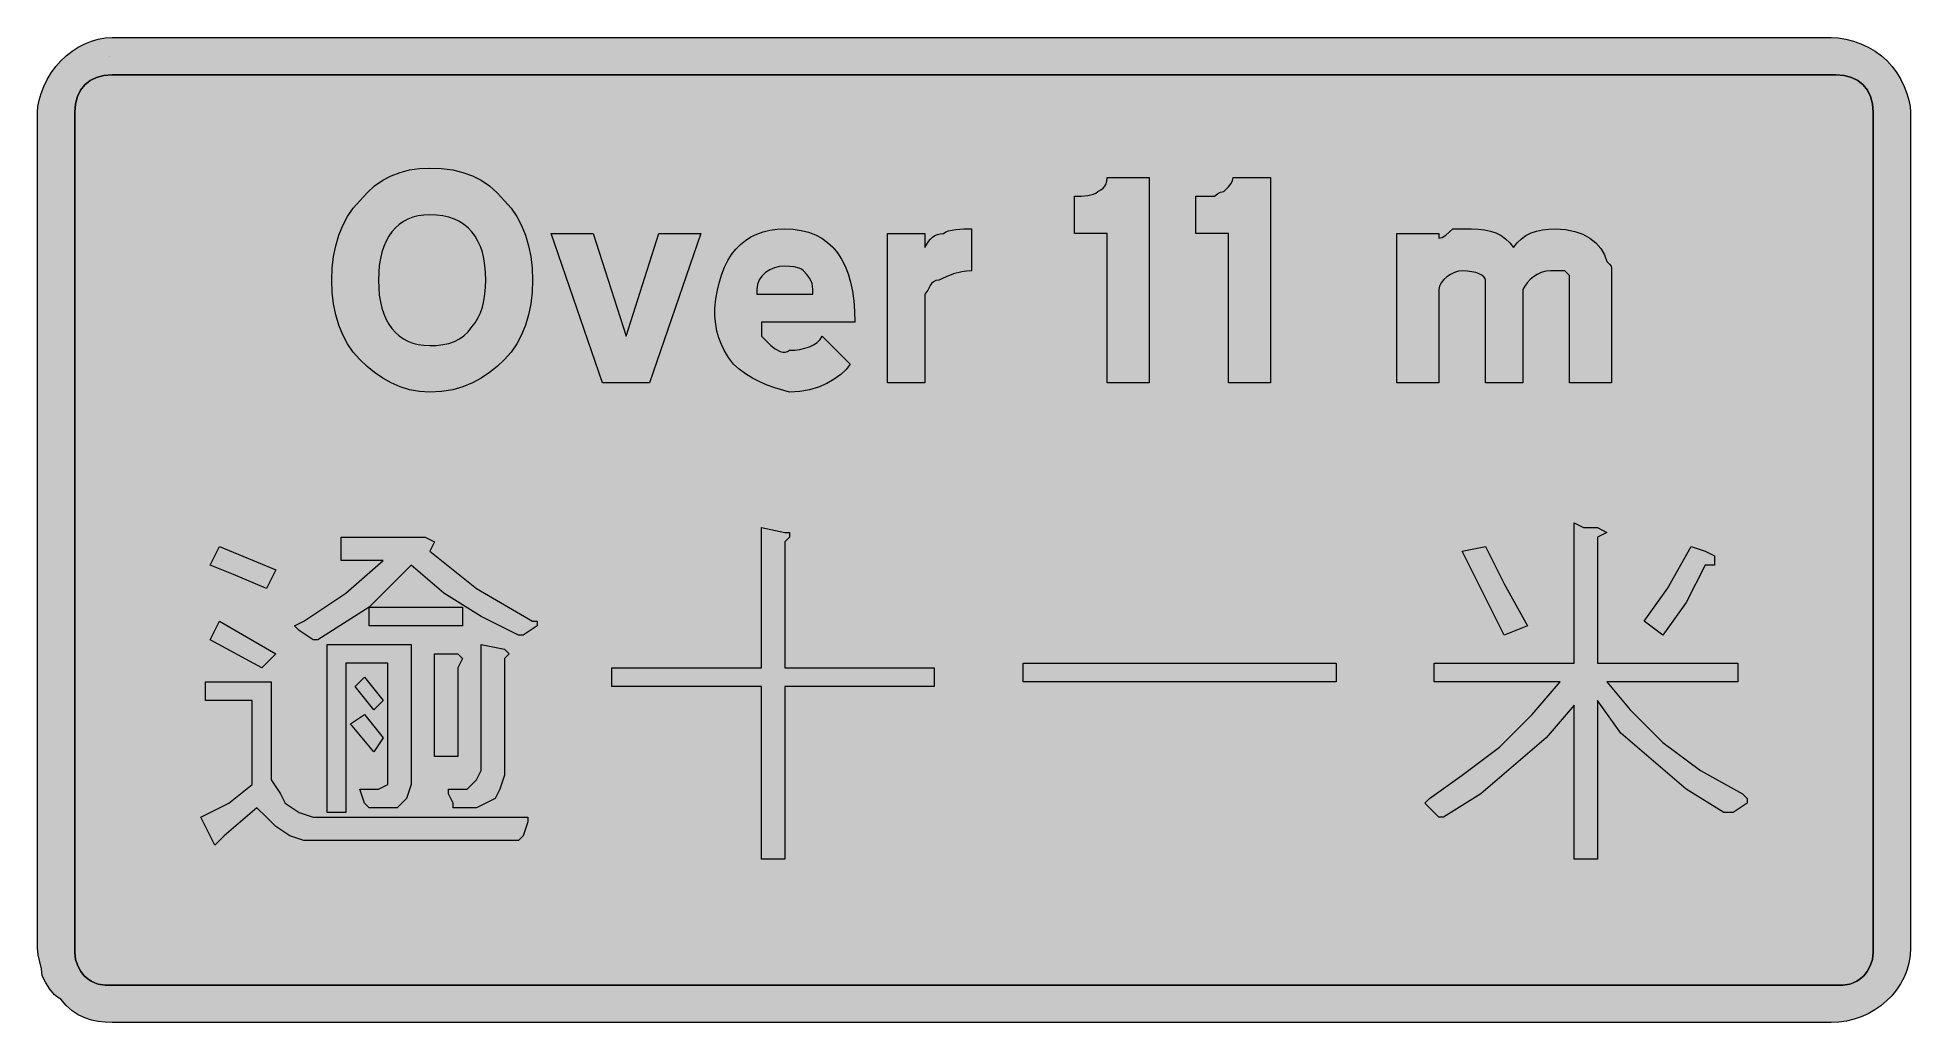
# Model space of a CAD drawing. Header units: metres. Extents: x 43 to 525, y 8 to 262.
import ezdxf

# ---------------------------------------------------------------- set-up
doc = ezdxf.new("R2010")
doc.units = ezdxf.units.M
for name, color, linetype, true_color in [('FILL_BLACK_000000', 7, 'Continuous', 0x000000), ('FILL_WHITE_FFFFFF', 7, 'Continuous', 0xffffff), ('STROKE_BLACK_000000', 7, 'Continuous', 0x000000), ('STROKE_WHITE_FFFFFF', 7, 'Continuous', 0xffffff)]:
    doc.layers.add(name, color=color, linetype=linetype, true_color=true_color)

msp = doc.modelspace()

# ---------------------------------------------------------------- hatches: boundary and pattern name
at = {"layer": 'FILL_BLACK_000000', "true_color": 0x000000}
h = msp.add_hatch(color=7, dxfattribs=at)
h.dxf.hatch_style = 1
h.paths.add_polyline_path([(43.46, 243.85), (43.78, 245.47), (44.3, 247.21), (45, 249), (45.87, 250.79), (46.89, 252.52), (48.06, 254.15), (49.35, 255.6), (50.75, 256.89), (52.26, 258.06), (53.84, 259.08), (55.5, 259.95), (57.21, 260.65), (58.97, 261.17), (60.75, 261.49), (62.55, 261.6), (504.15, 261.6), (506, 261.49), (507.92, 261.17), (509.87, 260.65), (511.8, 259.95), (513.68, 259.08), (515.46, 258.06), (517.09, 256.89), (518.55, 255.6), (519.84, 254.15), (521.01, 252.52), (522.03, 250.79), (522.9, 249), (523.6, 247.21), (524.12, 245.47), (524.44, 243.85), (524.55, 242.4), (524.55, 27.6), (524.44, 25.6), (524.12, 23.67), (523.59, 21.82), (522.88, 20.04), (521.99, 18.36), (520.94, 16.78), (519.74, 15.31), (518.4, 13.95), (516.93, 12.72), (515.35, 11.63), (513.67, 10.68), (511.89, 9.88), (510.04, 9.25), (508.13, 8.78), (506.16, 8.5), (504.15, 8.4), (62.55, 8.4), (60.75, 8.46), (58.97, 8.66), (57.21, 9.03), (55.5, 9.6), (53.84, 10.39), (52.26, 11.44), (50.75, 12.76), (49.35, 14.4), (48.5, 14.9), (47.76, 15.51), (46.5, 16.95), (45.47, 18.62), (44.55, 20.4), (44.36, 22.2), (43.95, 24), (43.54, 25.8), (43.35, 27.6), (43.35, 242.4), (43.46, 243.85)])
h.paths.add_polyline_path([(58.52, 251.34), (56.88, 250.54), (55.5, 249.45), (54.41, 248.07), (53.61, 246.43), (53.12, 244.54), (52.95, 242.4), (52.95, 26.4), (53.16, 24.62), (53.7, 22.95), (54.47, 21.51), (55.35, 20.4), (56.25, 19.61), (57.15, 19.01), (58.05, 18.59), (58.95, 18.3), (60.75, 18.04), (62.55, 18), (505.35, 18), (507.15, 18.04), (508.95, 18.3), (509.85, 18.59), (510.75, 19.01), (511.65, 19.61), (512.55, 20.4), (513.43, 21.51), (514.2, 22.95), (514.74, 24.62), (514.95, 26.4), (514.95, 242.4), (514.78, 244.54), (514.29, 246.43), (513.49, 248.07), (512.4, 249.45), (511.02, 250.54), (509.38, 251.34), (507.49, 251.83), (505.35, 252), (62.55, 252), (60.41, 251.83), (58.52, 251.34)], flags=16)
h = msp.add_hatch(color=7, dxfattribs=at)
h.dxf.hatch_style = 1
h.paths.add_polyline_path([(138.97, 171.04), (136.56, 171.79), (134.25, 172.8), (132.06, 174.03), (129.97, 175.46), (128.01, 177.06), (126.15, 178.8), (124.46, 180.71), (123, 182.83), (121.76, 185.15), (120.75, 187.65), (119.96, 190.32), (119.4, 193.14), (119.06, 196.11), (118.95, 199.2), (119.06, 202.29), (119.4, 205.26), (119.96, 208.08), (120.75, 210.75), (121.76, 213.25), (123, 215.57), (124.46, 217.69), (126.15, 219.6), (128.01, 221.68), (129.97, 223.44), (132.06, 224.89), (134.25, 226.05), (136.56, 226.92), (138.97, 227.53), (141.51, 227.89), (144.15, 228), (147.19, 227.89), (150.02, 227.53), (152.65, 226.92), (155.1, 226.05), (157.38, 224.89), (159.51, 223.44), (161.49, 221.68), (163.35, 219.6), (165.04, 217.69), (166.5, 215.57), (167.74, 213.25), (168.75, 210.75), (169.54, 208.08), (170.1, 205.26), (170.44, 202.29), (170.55, 199.2), (170.44, 196.11), (170.1, 193.14), (169.54, 190.32), (168.75, 187.65), (167.74, 185.15), (166.5, 182.83), (165.04, 180.71), (163.35, 178.8), (161.49, 177.06), (159.51, 175.46), (157.38, 174.03), (155.1, 172.8), (152.65, 171.79), (150.02, 171.04), (147.19, 170.56), (144.15, 170.4), (141.51, 170.56), (138.97, 171.04)])
h.paths.add_polyline_path([(158.32, 203.02), (158.04, 204.76), (157.65, 206.38), (157.14, 207.88), (156.52, 209.26), (155.79, 210.52), (154.95, 211.65), (153.99, 212.66), (152.92, 213.53), (151.74, 214.28), (150.45, 214.89), (149.04, 215.38), (147.52, 215.72), (145.89, 215.93), (144.15, 216), (142.62, 215.93), (141.17, 215.72), (139.81, 215.38), (138.54, 214.89), (137.37, 214.28), (136.28, 213.53), (135.29, 212.66), (134.4, 211.65), (133.61, 210.52), (132.91, 209.26), (132.32, 207.88), (131.83, 206.38), (131.45, 204.76), (131.17, 203.02), (131.01, 201.17), (130.95, 199.2), (131.01, 197.23), (131.17, 195.38), (131.45, 193.64), (131.83, 192.02), (132.32, 190.52), (132.91, 189.14), (133.61, 187.88), (134.4, 186.75), (135.29, 185.74), (136.28, 184.87), (137.37, 184.12), (138.54, 183.51), (139.81, 183.02), (141.17, 182.68), (142.62, 182.47), (144.15, 182.4), (145.89, 182.46), (147.52, 182.64), (149.04, 182.97), (150.45, 183.45), (151.74, 184.1), (152.92, 184.93), (153.99, 185.96), (154.95, 187.2), (155.79, 188.21), (156.52, 189.41), (157.14, 190.79), (157.65, 192.3), (158.04, 193.93), (158.32, 195.64), (158.49, 197.4), (158.55, 199.2), (158.49, 201.17), (158.32, 203.02)], flags=16)
h = msp.add_hatch(color=7, dxfattribs=at)
h.dxf.hatch_style = 1
h.paths.add_polyline_path([(318.15, 211.2), (309.75, 211.2), (309.75, 220.8), (311.53, 220.82), (313.2, 220.95), (314.64, 221.31), (315.25, 221.6), (315.75, 222), (316.54, 222.45), (317.14, 222.9), (317.56, 223.35), (317.85, 223.8), (318.11, 224.7), (318.15, 225.6), (328.95, 225.6), (328.95, 172.8), (318.15, 172.8), (318.15, 211.2)])
h = msp.add_hatch(color=7, dxfattribs=at)
h.dxf.hatch_style = 1
h.paths.add_polyline_path([(349.35, 211.2), (340.95, 211.2), (340.95, 220.8), (345.75, 220.8), (346.5, 221.4), (347.27, 221.81), (348.15, 222), (349.35, 223.2), (350.04, 224.08), (350.4, 224.85), (350.55, 225.6), (360.15, 225.6), (360.15, 172.8), (349.35, 172.8), (349.35, 211.2)])
h = msp.add_hatch(color=7, dxfattribs=at)
h.dxf.hatch_style = 1
h.paths.add_polyline_path([(251.09, 176.26), (249.71, 174.96), (248.06, 173.74), (246.15, 172.65), (244.02, 171.73), (241.69, 171.02), (239.19, 170.56), (236.55, 170.4), (232.78, 171.52), (230.83, 172.26), (228.9, 173.1), (227.02, 174.06), (225.24, 175.12), (223.61, 176.31), (222.15, 177.6), (220.91, 179.35), (219.88, 181.03), (219.05, 182.68), (218.4, 184.35), (217.92, 186.07), (217.59, 187.89), (217.41, 189.86), (217.35, 192), (217.63, 194.4), (218.02, 196.67), (218.53, 198.78), (219.15, 200.76), (219.88, 202.58), (220.72, 204.26), (221.68, 205.78), (222.75, 207.15), (223.93, 208.37), (225.22, 209.43), (226.63, 210.33), (228.15, 211.07), (229.78, 211.65), (231.52, 212.06), (233.38, 212.32), (235.35, 212.4), (237.53, 212.3), (239.57, 212.01), (241.47, 211.52), (243.22, 210.84), (244.84, 209.98), (246.32, 208.92), (247.65, 207.68), (248.85, 206.25), (249.9, 204.64), (250.82, 202.85), (251.59, 200.88), (252.22, 198.73), (252.72, 196.41), (253.07, 193.91), (253.28, 191.24), (253.35, 188.4), (229.35, 188.4), (229.35, 184.8), (231.75, 182.4), (232.84, 181.54), (234.15, 180.9), (234.82, 180.74), (235.46, 180.71), (236.05, 180.86), (236.55, 181.2), (237.9, 181.26), (239.21, 181.42), (240.47, 181.71), (241.65, 182.1), (242.71, 182.61), (243.64, 183.22), (244.39, 183.96), (244.95, 184.8), (252.15, 177.6), (251.09, 176.26)])
h.paths.add_polyline_path([(232.71, 202.37), (231.49, 201.85), (230.4, 201.15), (229.48, 200.28), (228.77, 199.26), (228.31, 198.09), (228.15, 196.8), (228.15, 195.6), (242.55, 195.6), (242.55, 196.8), (242.5, 197.65), (242.34, 198.39), (241.8, 199.65), (241.03, 200.68), (240.15, 201.6), (239.65, 202), (239.06, 202.29), (237.75, 202.65), (235.35, 202.8), (234.01, 202.69), (232.71, 202.37)], flags=16)
h = msp.add_hatch(color=7, dxfattribs=at)
h.dxf.hatch_style = 1
h.paths.add_polyline_path([(261.75, 172.8), (261.75, 211.2), (271.35, 211.2), (271.35, 207.6), (272.27, 209.17), (272.76, 209.79), (273.3, 210.3), (273.89, 210.69), (274.56, 210.97), (275.3, 211.14), (276.15, 211.2), (276.71, 211.6), (277.44, 211.89), (279.3, 212.25), (281.38, 212.38), (283.35, 212.4), (283.35, 201.6), (282.05, 201.55), (280.86, 201.39), (278.7, 200.85), (276.77, 200.08), (274.95, 199.2), (274.16, 199.09), (273.54, 198.81), (273.07, 198.38), (272.7, 197.85), (272.08, 196.67), (271.35, 195.6), (271.35, 172.8), (261.75, 172.8)])
h = msp.add_hatch(color=7, dxfattribs=at)
h.dxf.hatch_style = 1
h.paths.add_polyline_path([(408.4, 201.49), (407.4, 201.19), (406.4, 200.71), (405.45, 200.1), (404.62, 199.37), (403.95, 198.56), (403.51, 197.7), (403.35, 196.8), (403.35, 172.8), (392.55, 172.8), (392.55, 211.2), (403.35, 211.2), (403.35, 210), (404.25, 210.21), (405.15, 210.75), (406.95, 212.4), (411.75, 212.4), (413.49, 212.34), (415.12, 212.16), (416.64, 211.83), (418.05, 211.35), (419.34, 210.7), (420.52, 209.87), (421.59, 208.84), (422.55, 207.6), (423.51, 208.84), (424.57, 209.87), (425.76, 210.7), (427.05, 211.35), (428.46, 211.83), (429.97, 212.16), (431.61, 212.34), (433.35, 212.4), (435.94, 212.24), (438.28, 211.76), (440.37, 211.01), (442.2, 210), (443.74, 208.77), (444.99, 207.34), (445.93, 205.74), (446.55, 204), (447.24, 203.29), (447.6, 202.8), (447.73, 202.31), (447.75, 201.6), (447.75, 200.4), (447.75, 172.8), (436.95, 172.8), (436.95, 199.2), (436.95, 200.4), (435.75, 201.6), (432.15, 201.6), (430.86, 201.49), (429.67, 201.19), (428.61, 200.71), (427.65, 200.1), (426.81, 199.37), (426.08, 198.56), (425.46, 197.7), (424.95, 196.8), (424.95, 172.8), (415.35, 172.8), (415.35, 199.2), (415.24, 199.65), (414.92, 200.08), (414.4, 200.49), (413.7, 200.85), (412.83, 201.16), (411.81, 201.39), (410.64, 201.55), (409.35, 201.6), (408.4, 201.49)])
h = msp.add_hatch(color=7, dxfattribs=at)
h.dxf.hatch_style = 1
h.paths.add_polyline_path([(202.95, 211.2), (213.75, 211.2), (200.55, 172.8), (194.55, 172.8), (188.55, 172.8), (175.35, 211.2), (186.15, 211.2), (194.55, 184.8), (202.95, 211.2)])
h = msp.add_hatch(color=7, dxfattribs=at)
h.dxf.hatch_style = 1
h.paths.add_polyline_path([(235.35, 94.8), (235.35, 50.4), (229.35, 50.4), (229.35, 94.8), (190.95, 94.8), (190.95, 99.6), (229.35, 99.6), (229.35, 135.6), (235.35, 134.4), (236.55, 134.4), (236.55, 133.2), (235.35, 132), (235.35, 99.6), (273.75, 99.6), (273.75, 94.8), (235.35, 94.8)])
h = msp.add_hatch(color=7, dxfattribs=at)
h.dxf.hatch_style = 1
h.paths.add_polyline_path([(452.55, 88.8), (460.95, 80.4), (470.55, 73.2), (481.35, 67.2), (482.55, 66), (482.55, 64.8), (478.95, 62.4), (476.55, 62.4), (466.95, 68.4), (458.55, 75.6), (450.15, 82.8), (444.15, 91.2), (444.15, 50.4), (438.15, 50.4), (438.15, 90), (430.95, 81.6), (422.55, 74.4), (414.15, 67.2), (404.55, 61.2), (403.35, 61.2), (399.75, 64.8), (400.95, 66), (409.35, 72), (418.95, 79.2), (427.35, 87.6), (434.55, 96), (402.15, 96), (402.15, 100.8), (438.15, 100.8), (438.15, 136.8), (440.55, 135.6), (444.15, 135.6), (446.55, 134.4), (444.15, 133.2), (444.15, 100.8), (480.15, 100.8), (480.15, 96), (446.55, 96), (452.55, 88.8)])
h = msp.add_hatch(color=7, dxfattribs=at)
h.dxf.hatch_style = 1
h.paths.add_polyline_path([(93.75, 123.6), (87.75, 126), (90.15, 130.8), (104.55, 124.8), (102.15, 120), (93.75, 123.6)])
h = msp.add_hatch(color=7, dxfattribs=at)
h.dxf.hatch_style = 1
h.paths.add_polyline_path([(145.35, 132), (144.15, 129.6), (156.15, 120), (170.55, 111.6), (171.75, 111.6), (171.75, 110.4), (168.15, 108), (166.95, 108), (157.35, 112.8), (147.75, 118.8), (139.35, 126), (128.55, 115.2), (115.35, 106.8), (114.15, 106.8), (110.55, 109.2), (109.35, 110.4), (111.75, 111.6), (122.55, 118.8), (132.15, 127.2), (121.35, 127.2), (121.35, 133.2), (142.95, 133.2), (145.35, 132)])
h = msp.add_hatch(color=7, dxfattribs=at)
h.dxf.hatch_style = 1
h.paths.add_polyline_path([(414.15, 120), (409.35, 129.6), (415.35, 130.8), (420.15, 121.2), (426.15, 110.4), (420.15, 108), (414.15, 120)])
h = msp.add_hatch(color=7, dxfattribs=at)
h.dxf.hatch_style = 1
h.paths.add_polyline_path([(462.15, 120), (468.15, 130.8), (471.75, 129.6), (474.15, 128.4), (474.15, 127.2), (474.15, 126), (471.75, 126), (466.95, 116.4), (460.95, 108), (456.15, 111.6), (462.15, 120)])
h = msp.add_hatch(color=7, dxfattribs=at)
h.dxf.hatch_style = 1
h.paths.add_polyline_path([(87.75, 106.8), (90.15, 111.6), (104.55, 103.2), (100.95, 99.6), (87.75, 106.8)])
h = msp.add_hatch(color=7, dxfattribs=at)
h.dxf.hatch_style = 1
h.paths.add_polyline_path([(128.55, 115.2), (152.55, 115.2), (152.55, 110.4), (128.55, 110.4), (128.55, 115.2)])
h = msp.add_hatch(color=7, dxfattribs=at)
h.dxf.hatch_style = 1
h.paths.add_polyline_path([(117.75, 62.4), (117.75, 105.6), (139.35, 105.6), (139.35, 69.6), (138.15, 66), (136.95, 64.8), (135.75, 63.6), (133.35, 63.6), (129.75, 63.6), (128.55, 63.6), (127.35, 64.8), (126.15, 68.4), (128.55, 68.4), (130.95, 68.4), (133.35, 69.6), (133.35, 73.2), (133.35, 100.8), (122.55, 100.8), (122.55, 62.4), (117.75, 62.4)])
h = msp.add_hatch(color=7, dxfattribs=at)
h.dxf.hatch_style = 1
h.paths.add_polyline_path([(145.35, 76.8), (145.35, 103.2), (151.35, 103.2), (152.55, 102), (151.35, 99.6), (151.35, 76.8), (145.35, 76.8)])
h = msp.add_hatch(color=7, dxfattribs=at)
h.dxf.hatch_style = 1
h.paths.add_polyline_path([(162.15, 68.4), (160.95, 66), (156.15, 63.6), (151.35, 63.6), (150.15, 63.6), (150.15, 64.8), (148.95, 67.2), (148.95, 68.4), (150.15, 68.4), (153.75, 68.4), (156.15, 70.8), (157.35, 73.2), (157.35, 105.6), (163.35, 104.4), (164.55, 103.2), (163.35, 102), (163.35, 72), (162.15, 68.4)])
h = msp.add_hatch(color=7, dxfattribs=at)
h.dxf.hatch_style = 1
h.paths.add_polyline_path([(132.15, 91.2), (129.75, 88.8), (124.95, 94.8), (127.35, 97.2), (132.15, 91.2)])
h = msp.add_hatch(color=7, dxfattribs=at)
h.dxf.hatch_style = 1
h.paths.add_polyline_path([(376.95, 100.8), (376.95, 96), (296.55, 96), (296.55, 100.8), (376.95, 100.8)])
h = msp.add_hatch(color=7, dxfattribs=at)
h.dxf.hatch_style = 1
h.paths.add_polyline_path([(103.35, 96), (103.35, 70.8), (105.75, 67.2), (106.95, 64.8), (110.55, 62.4), (114.15, 61.2), (141.75, 61.2), (166.95, 61.2), (169.35, 61.2), (169.35, 60), (168.15, 56.4), (166.95, 55.2), (130.95, 55.2), (111.75, 55.2), (108.15, 56.4), (104.55, 58.8), (102.15, 61.2), (99.75, 63.6), (91.35, 56.4), (90.15, 55.2), (88.95, 54), (85.35, 61.2), (92.55, 64.8), (98.55, 69.6), (98.55, 91.2), (86.55, 91.2), (86.55, 96), (103.35, 96)])
h = msp.add_hatch(color=7, dxfattribs=at)
h.dxf.hatch_style = 1
h.paths.add_polyline_path([(132.15, 81.6), (129.75, 78), (123.75, 85.2), (127.35, 87.6), (132.15, 81.6)])
at = {"layer": 'FILL_WHITE_FFFFFF', "true_color": 0xffffff}
h = msp.add_hatch(color=7, dxfattribs=at)
h.dxf.hatch_style = 1
h.paths.add_polyline_path([(505.35, 252), (507.49, 251.83), (509.38, 251.34), (511.02, 250.54), (512.4, 249.45), (513.49, 248.07), (514.29, 246.43), (514.78, 244.54), (514.95, 242.4), (514.95, 26.4), (514.74, 24.62), (514.2, 22.95), (513.43, 21.51), (512.55, 20.4), (511.65, 19.61), (510.75, 19.01), (509.85, 18.59), (508.95, 18.3), (507.15, 18.04), (505.35, 18), (62.55, 18), (60.75, 18.04), (58.95, 18.3), (58.05, 18.59), (57.15, 19.01), (56.25, 19.61), (55.35, 20.4), (54.47, 21.51), (53.7, 22.95), (53.16, 24.62), (52.95, 26.4), (52.95, 242.4), (53.12, 244.54), (53.61, 246.43), (54.41, 248.07), (55.5, 249.45), (56.88, 250.54), (58.52, 251.34), (60.41, 251.83), (62.55, 252), (505.35, 252)])

# ---------------------------------------------------------------- linework, layer by layer
at = {"layer": 'FILL_BLACK_000000', "lineweight": 0, "true_color": 0x000000}
for points in [[(43.46, 243.85), (43.78, 245.47), (44.3, 247.21), (45, 249), (45.87, 250.79), (46.89, 252.52), (48.06, 254.15), (49.35, 255.6), (50.75, 256.89), (52.26, 258.06), (53.84, 259.08), (55.5, 259.95), (57.21, 260.65), (58.97, 261.17), (60.75, 261.49), (62.55, 261.6), (504.15, 261.6), (506, 261.49), (507.92, 261.17), (509.87, 260.65), (511.8, 259.95), (513.68, 259.08), (515.46, 258.06), (517.09, 256.89), (518.55, 255.6), (519.84, 254.15), (521.01, 252.52), (522.03, 250.79), (522.9, 249), (523.6, 247.21), (524.12, 245.47), (524.44, 243.85), (524.55, 242.4), (524.55, 27.6), (524.44, 25.6), (524.12, 23.67), (523.59, 21.82), (522.88, 20.04), (521.99, 18.36), (520.94, 16.78), (519.74, 15.31), (518.4, 13.95), (516.93, 12.72), (515.35, 11.63), (513.67, 10.68), (511.89, 9.88), (510.04, 9.25), (508.13, 8.78), (506.16, 8.5), (504.15, 8.4), (62.55, 8.4), (60.75, 8.46), (58.97, 8.66), (57.21, 9.03), (55.5, 9.6), (53.84, 10.39), (52.26, 11.44), (50.75, 12.76), (49.35, 14.4), (48.5, 14.9), (47.76, 15.51), (46.5, 16.95), (45.47, 18.62), (44.55, 20.4), (44.36, 22.2), (43.95, 24), (43.54, 25.8), (43.35, 27.6), (43.35, 242.4)], [(58.52, 251.34), (56.88, 250.54), (55.5, 249.45), (54.41, 248.07), (53.61, 246.43), (53.12, 244.54), (52.95, 242.4), (52.95, 26.4), (53.16, 24.62), (53.7, 22.95), (54.47, 21.51), (55.35, 20.4), (56.25, 19.61), (57.15, 19.01), (58.05, 18.59), (58.95, 18.3), (60.75, 18.04), (62.55, 18), (505.35, 18), (507.15, 18.04), (508.95, 18.3), (509.85, 18.59), (510.75, 19.01), (511.65, 19.61), (512.55, 20.4), (513.43, 21.51), (514.2, 22.95), (514.74, 24.62), (514.95, 26.4), (514.95, 242.4), (514.78, 244.54), (514.29, 246.43), (513.49, 248.07), (512.4, 249.45), (511.02, 250.54), (509.38, 251.34), (507.49, 251.83), (505.35, 252), (62.55, 252), (60.41, 251.83)], [(138.97, 171.04), (136.56, 171.79), (134.25, 172.8), (132.06, 174.03), (129.97, 175.46), (128.01, 177.06), (126.15, 178.8), (124.46, 180.71), (123, 182.83), (121.76, 185.15), (120.75, 187.65), (119.96, 190.32), (119.4, 193.14), (119.06, 196.11), (118.95, 199.2), (119.06, 202.29), (119.4, 205.26), (119.96, 208.08), (120.75, 210.75), (121.76, 213.25), (123, 215.57), (124.46, 217.69), (126.15, 219.6), (128.01, 221.68), (129.97, 223.44), (132.06, 224.89), (134.25, 226.05), (136.56, 226.92), (138.97, 227.53), (141.51, 227.89), (144.15, 228), (147.19, 227.89), (150.02, 227.53), (152.65, 226.92), (155.1, 226.05), (157.38, 224.89), (159.51, 223.44), (161.49, 221.68), (163.35, 219.6), (165.04, 217.69), (166.5, 215.57), (167.74, 213.25), (168.75, 210.75), (169.54, 208.08), (170.1, 205.26), (170.44, 202.29), (170.55, 199.2), (170.44, 196.11), (170.1, 193.14), (169.54, 190.32), (168.75, 187.65), (167.74, 185.15), (166.5, 182.83), (165.04, 180.71), (163.35, 178.8), (161.49, 177.06), (159.51, 175.46), (157.38, 174.03), (155.1, 172.8), (152.65, 171.79), (150.02, 171.04), (147.19, 170.56), (144.15, 170.4), (141.51, 170.56)], [(318.15, 211.2), (309.75, 211.2), (309.75, 220.8), (311.53, 220.82), (313.2, 220.95), (314.64, 221.31), (315.25, 221.6), (315.75, 222), (316.54, 222.45), (317.14, 222.9), (317.56, 223.35), (317.85, 223.8), (318.11, 224.7), (318.15, 225.6), (328.95, 225.6), (328.95, 172.8), (318.15, 172.8)], [(349.35, 211.2), (340.95, 211.2), (340.95, 220.8), (345.75, 220.8), (346.5, 221.4), (347.27, 221.81), (348.15, 222), (349.35, 223.2), (350.04, 224.08), (350.4, 224.85), (350.55, 225.6), (360.15, 225.6), (360.15, 172.8), (349.35, 172.8)], [(158.32, 203.02), (158.04, 204.76), (157.65, 206.38), (157.14, 207.88), (156.52, 209.26), (155.79, 210.52), (154.95, 211.65), (153.99, 212.66), (152.92, 213.53), (151.74, 214.28), (150.45, 214.89), (149.04, 215.38), (147.52, 215.72), (145.89, 215.93), (144.15, 216), (142.62, 215.93), (141.17, 215.72), (139.81, 215.38), (138.54, 214.89), (137.37, 214.28), (136.28, 213.53), (135.29, 212.66), (134.4, 211.65), (133.61, 210.52), (132.91, 209.26), (132.32, 207.88), (131.83, 206.38), (131.45, 204.76), (131.17, 203.02), (131.01, 201.17), (130.95, 199.2), (131.01, 197.23), (131.17, 195.38), (131.45, 193.64), (131.83, 192.02), (132.32, 190.52), (132.91, 189.14), (133.61, 187.88), (134.4, 186.75), (135.29, 185.74), (136.28, 184.87), (137.37, 184.12), (138.54, 183.51), (139.81, 183.02), (141.17, 182.68), (142.62, 182.47), (144.15, 182.4), (145.89, 182.46), (147.52, 182.64), (149.04, 182.97), (150.45, 183.45), (151.74, 184.1), (152.92, 184.93), (153.99, 185.96), (154.95, 187.2), (155.79, 188.21), (156.52, 189.41), (157.14, 190.79), (157.65, 192.3), (158.04, 193.93), (158.32, 195.64), (158.49, 197.4), (158.55, 199.2), (158.49, 201.17)], [(251.09, 176.26), (249.71, 174.96), (248.06, 173.74), (246.15, 172.65), (244.02, 171.73), (241.69, 171.02), (239.19, 170.56), (236.55, 170.4), (232.78, 171.52), (230.83, 172.26), (228.9, 173.1), (227.02, 174.06), (225.24, 175.12), (223.61, 176.31), (222.15, 177.6), (220.91, 179.35), (219.88, 181.03), (219.05, 182.68), (218.4, 184.35), (217.92, 186.07), (217.59, 187.89), (217.41, 189.86), (217.35, 192), (217.63, 194.4), (218.02, 196.67), (218.53, 198.78), (219.15, 200.76), (219.88, 202.58), (220.72, 204.26), (221.68, 205.78), (222.75, 207.15), (223.93, 208.37), (225.22, 209.43), (226.63, 210.33), (228.15, 211.07), (229.78, 211.65), (231.52, 212.06), (233.38, 212.32), (235.35, 212.4), (237.53, 212.3), (239.57, 212.01), (241.47, 211.52), (243.22, 210.84), (244.84, 209.98), (246.32, 208.92), (247.65, 207.68), (248.85, 206.25), (249.9, 204.64), (250.82, 202.85), (251.59, 200.88), (252.22, 198.73), (252.72, 196.41), (253.07, 193.91), (253.28, 191.24), (253.35, 188.4), (229.35, 188.4), (229.35, 184.8), (231.75, 182.4), (232.84, 181.54), (234.15, 180.9), (234.82, 180.74), (235.46, 180.71), (236.05, 180.86), (236.55, 181.2), (237.9, 181.26), (239.21, 181.42), (240.47, 181.71), (241.65, 182.1), (242.71, 182.61), (243.64, 183.22), (244.39, 183.96), (244.95, 184.8), (252.15, 177.6)], [(261.75, 172.8), (261.75, 211.2), (271.35, 211.2), (271.35, 207.6), (272.27, 209.17), (272.76, 209.79), (273.3, 210.3), (273.89, 210.69), (274.56, 210.97), (275.3, 211.14), (276.15, 211.2), (276.71, 211.6), (277.44, 211.89), (279.3, 212.25), (281.38, 212.38), (283.35, 212.4), (283.35, 201.6), (282.05, 201.55), (280.86, 201.39), (278.7, 200.85), (276.77, 200.08), (274.95, 199.2), (274.16, 199.09), (273.54, 198.81), (273.07, 198.38), (272.7, 197.85), (272.08, 196.67), (271.35, 195.6), (271.35, 172.8)], [(408.4, 201.49), (407.4, 201.19), (406.4, 200.71), (405.45, 200.1), (404.62, 199.37), (403.95, 198.56), (403.51, 197.7), (403.35, 196.8), (403.35, 172.8), (392.55, 172.8), (392.55, 211.2), (403.35, 211.2), (403.35, 210), (404.25, 210.21), (405.15, 210.75), (406.95, 212.4), (411.75, 212.4), (413.49, 212.34), (415.12, 212.16), (416.64, 211.83), (418.05, 211.35), (419.34, 210.7), (420.52, 209.87), (421.59, 208.84), (422.55, 207.6), (423.51, 208.84), (424.57, 209.87), (425.76, 210.7), (427.05, 211.35), (428.46, 211.83), (429.97, 212.16), (431.61, 212.34), (433.35, 212.4), (435.94, 212.24), (438.28, 211.76), (440.37, 211.01), (442.2, 210), (443.74, 208.77), (444.99, 207.34), (445.93, 205.74), (446.55, 204), (447.24, 203.29), (447.6, 202.8), (447.73, 202.31), (447.75, 201.6), (447.75, 200.4), (447.75, 172.8), (436.95, 172.8), (436.95, 199.2), (436.95, 200.4), (435.75, 201.6), (432.15, 201.6), (430.86, 201.49), (429.67, 201.19), (428.61, 200.71), (427.65, 200.1), (426.81, 199.37), (426.08, 198.56), (425.46, 197.7), (424.95, 196.8), (424.95, 172.8), (415.35, 172.8), (415.35, 199.2), (415.24, 199.65), (414.92, 200.08), (414.4, 200.49), (413.7, 200.85), (412.83, 201.16), (411.81, 201.39), (410.64, 201.55), (409.35, 201.6)], [(202.95, 211.2), (213.75, 211.2), (200.55, 172.8), (194.55, 172.8), (188.55, 172.8), (175.35, 211.2), (186.15, 211.2), (194.55, 184.8)], [(232.71, 202.37), (231.49, 201.85), (230.4, 201.15), (229.48, 200.28), (228.77, 199.26), (228.31, 198.09), (228.15, 196.8), (228.15, 195.6), (242.55, 195.6), (242.55, 196.8), (242.5, 197.65), (242.34, 198.39), (241.8, 199.65), (241.03, 200.68), (240.15, 201.6), (239.65, 202), (239.06, 202.29), (237.75, 202.65), (235.35, 202.8), (234.01, 202.69)], [(235.35, 94.8), (235.35, 50.4), (229.35, 50.4), (229.35, 94.8), (190.95, 94.8), (190.95, 99.6), (229.35, 99.6), (229.35, 135.6), (235.35, 134.4), (236.55, 134.4), (236.55, 133.2), (235.35, 132), (235.35, 99.6), (273.75, 99.6), (273.75, 94.8)], [(452.55, 88.8), (460.95, 80.4), (470.55, 73.2), (481.35, 67.2), (482.55, 66), (482.55, 64.8), (478.95, 62.4), (476.55, 62.4), (466.95, 68.4), (458.55, 75.6), (450.15, 82.8), (444.15, 91.2), (444.15, 50.4), (438.15, 50.4), (438.15, 90), (430.95, 81.6), (422.55, 74.4), (414.15, 67.2), (404.55, 61.2), (403.35, 61.2), (399.75, 64.8), (400.95, 66), (409.35, 72), (418.95, 79.2), (427.35, 87.6), (434.55, 96), (402.15, 96), (402.15, 100.8), (438.15, 100.8), (438.15, 136.8), (440.55, 135.6), (444.15, 135.6), (446.55, 134.4), (444.15, 133.2), (444.15, 100.8), (480.15, 100.8), (480.15, 96), (446.55, 96)], [(93.75, 123.6), (87.75, 126), (90.15, 130.8), (104.55, 124.8), (102.15, 120)], [(145.35, 132), (144.15, 129.6), (156.15, 120), (170.55, 111.6), (171.75, 111.6), (171.75, 110.4), (168.15, 108), (166.95, 108), (157.35, 112.8), (147.75, 118.8), (139.35, 126), (128.55, 115.2), (115.35, 106.8), (114.15, 106.8), (110.55, 109.2), (109.35, 110.4), (111.75, 111.6), (122.55, 118.8), (132.15, 127.2), (121.35, 127.2), (121.35, 133.2), (142.95, 133.2)], [(414.15, 120), (409.35, 129.6), (415.35, 130.8), (420.15, 121.2), (426.15, 110.4), (420.15, 108)], [(462.15, 120), (468.15, 130.8), (471.75, 129.6), (474.15, 128.4), (474.15, 127.2), (474.15, 126), (471.75, 126), (466.95, 116.4), (460.95, 108), (456.15, 111.6)], [(87.75, 106.8), (90.15, 111.6), (104.55, 103.2), (100.95, 99.6)], [(128.55, 115.2), (152.55, 115.2), (152.55, 110.4), (128.55, 110.4)], [(117.75, 62.4), (117.75, 105.6), (139.35, 105.6), (139.35, 69.6), (138.15, 66), (136.95, 64.8), (135.75, 63.6), (133.35, 63.6), (129.75, 63.6), (128.55, 63.6), (127.35, 64.8), (126.15, 68.4), (128.55, 68.4), (130.95, 68.4), (133.35, 69.6), (133.35, 73.2), (133.35, 100.8), (122.55, 100.8), (122.55, 62.4)], [(145.35, 76.8), (145.35, 103.2), (151.35, 103.2), (152.55, 102), (151.35, 99.6), (151.35, 76.8)], [(162.15, 68.4), (160.95, 66), (156.15, 63.6), (151.35, 63.6), (150.15, 63.6), (150.15, 64.8), (148.95, 67.2), (148.95, 68.4), (150.15, 68.4), (153.75, 68.4), (156.15, 70.8), (157.35, 73.2), (157.35, 105.6), (163.35, 104.4), (164.55, 103.2), (163.35, 102), (163.35, 72)], [(132.15, 91.2), (129.75, 88.8), (124.95, 94.8), (127.35, 97.2)], [(376.95, 100.8), (376.95, 96), (296.55, 96), (296.55, 100.8)], [(103.35, 96), (103.35, 70.8), (105.75, 67.2), (106.95, 64.8), (110.55, 62.4), (114.15, 61.2), (141.75, 61.2), (166.95, 61.2), (169.35, 61.2), (169.35, 60), (168.15, 56.4), (166.95, 55.2), (130.95, 55.2), (111.75, 55.2), (108.15, 56.4), (104.55, 58.8), (102.15, 61.2), (99.75, 63.6), (91.35, 56.4), (90.15, 55.2), (88.95, 54), (85.35, 61.2), (92.55, 64.8), (98.55, 69.6), (98.55, 91.2), (86.55, 91.2), (86.55, 96)], [(132.15, 81.6), (129.75, 78), (123.75, 85.2), (127.35, 87.6)]]:
    msp.add_lwpolyline(points, close=True, dxfattribs=at)
at = {"layer": 'FILL_WHITE_FFFFFF', "lineweight": 0, "true_color": 0xffffff}
msp.add_lwpolyline([(505.35, 252), (507.49, 251.83), (509.38, 251.34), (511.02, 250.54), (512.4, 249.45), (513.49, 248.07), (514.29, 246.43), (514.78, 244.54), (514.95, 242.4), (514.95, 26.4), (514.74, 24.62), (514.2, 22.95), (513.43, 21.51), (512.55, 20.4), (511.65, 19.61), (510.75, 19.01), (509.85, 18.59), (508.95, 18.3), (507.15, 18.04), (505.35, 18), (62.55, 18), (60.75, 18.04), (58.95, 18.3), (58.05, 18.59), (57.15, 19.01), (56.25, 19.61), (55.35, 20.4), (54.47, 21.51), (53.7, 22.95), (53.16, 24.62), (52.95, 26.4), (52.95, 242.4), (53.12, 244.54), (53.61, 246.43), (54.41, 248.07), (55.5, 249.45), (56.88, 250.54), (58.52, 251.34), (60.41, 251.83), (62.55, 252)], close=True, dxfattribs=at)
at = {"layer": 'STROKE_BLACK_000000', "lineweight": 0, "true_color": 0x000000}
msp.add_lwpolyline([(61.95, 256.64), (61.95, 256.64)], dxfattribs=at)
at = {"layer": 'STROKE_WHITE_FFFFFF', "lineweight": 0, "true_color": 0xffffff}
msp.add_lwpolyline([(61.95, 256.64), (61.95, 256.64)], dxfattribs=at)
msp.add_lwpolyline([(61.95, 256.64), (61.95, 256.64)], dxfattribs=at)

doc.saveas('drawing.dxf')
